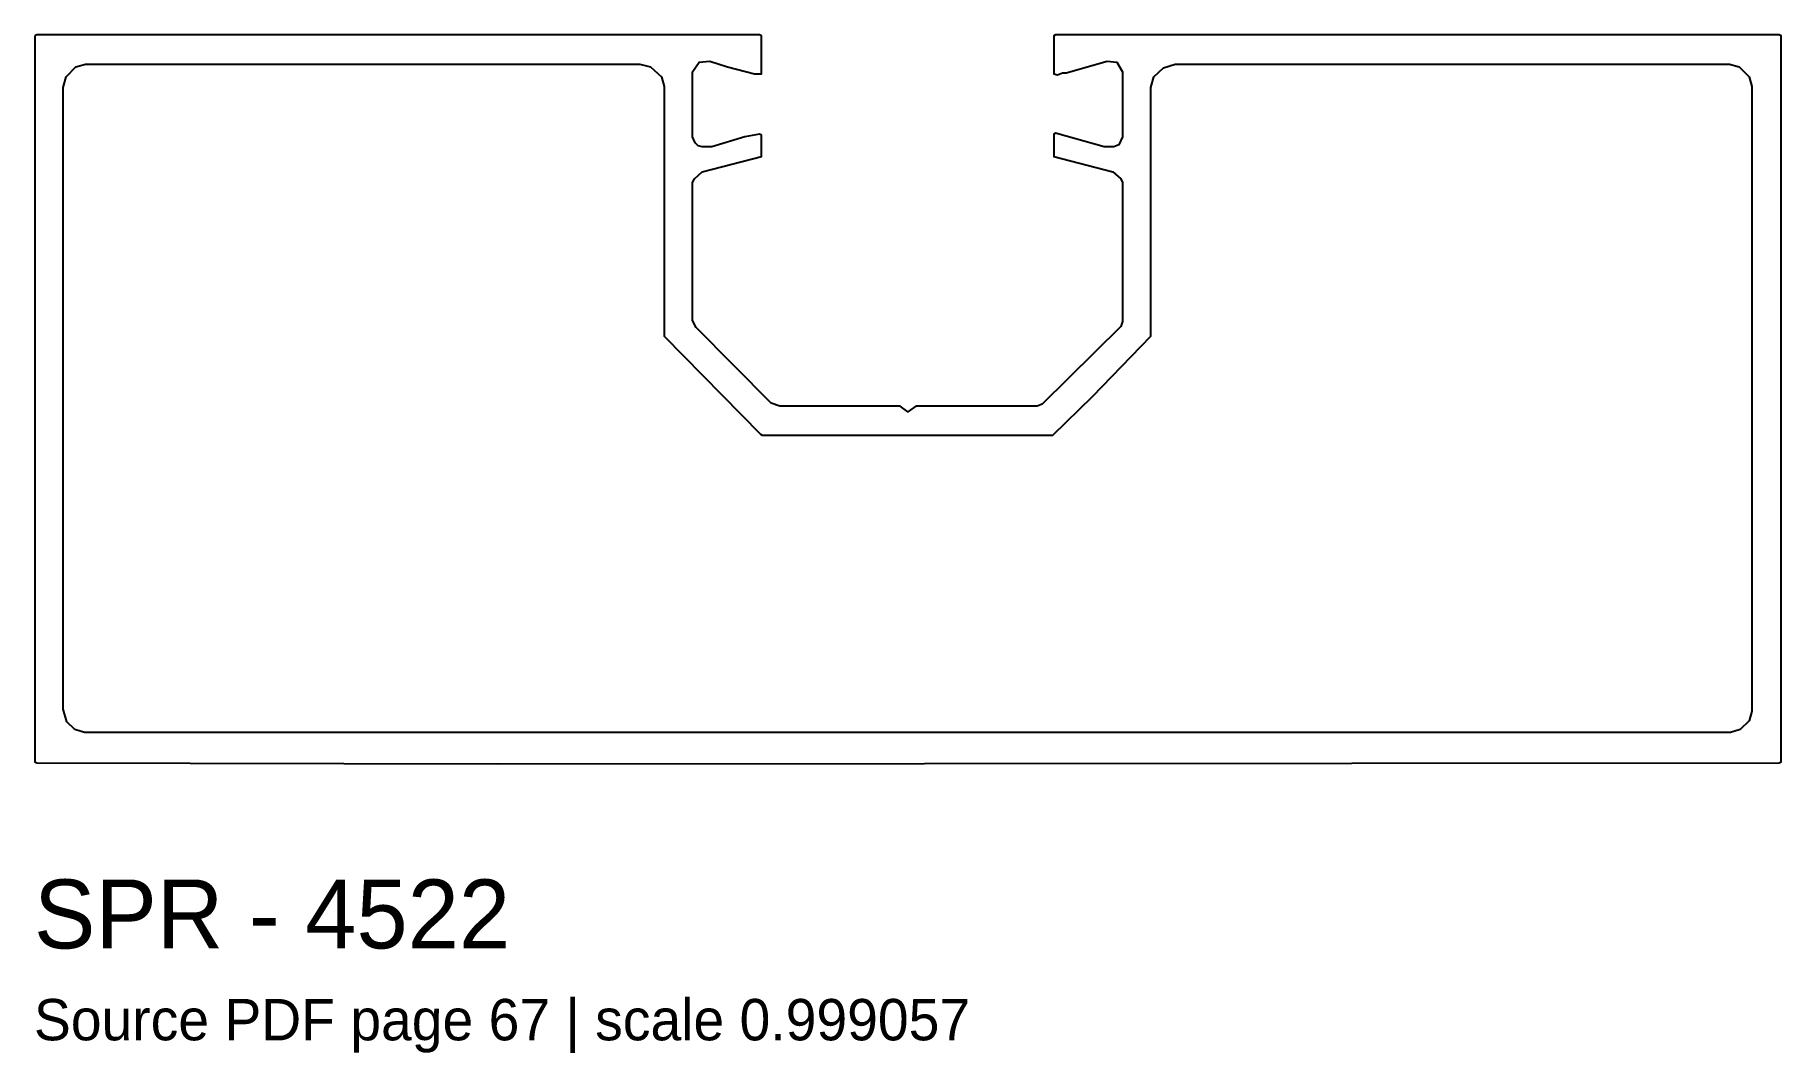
# Model space of a CAD drawing. Header units: millimetres. Extents: x 0 to 76.1, y -12.6 to 31.8.
import ezdxf

# ---------------------------------------------------------------- set-up
doc = ezdxf.new("R2010")
doc.units = ezdxf.units.MM
doc.layers.add('INFO', color=7, linetype='Continuous')
doc.layers.add('PROFILE', color=7, linetype='Continuous')

msp = doc.modelspace()

# ---------------------------------------------------------------- linework, layer by layer
at = {"layer": 'PROFILE'}
for points in [[(0.042, 31.72), (0.042, 0.127), (0.127, 0.085), (20.174, 0.042), (76.001, 0.085), (76.086, 0.127), (76.086, 31.72), (76.001, 31.762), (44.493, 31.762), (44.408, 31.72), (44.408, 30.071), (44.577, 30.028), (44.789, 30.113), (44.958, 30.113), (46.734, 30.62), (47.157, 30.578), (47.411, 30.155), (47.411, 27.322), (47.242, 26.983), (47.03, 26.899), (46.607, 26.899), (44.493, 27.491), (44.408, 27.448), (44.408, 26.476), (46.988, 25.799), (47.326, 25.503), (47.411, 25.334), (47.411, 19.286), (47.326, 19.074), (43.901, 15.691), (43.689, 15.606), (38.402, 15.606), (38.064, 15.353), (37.726, 15.606), (32.481, 15.606), (32.101, 15.733), (28.844, 19.032), (28.675, 19.328), (28.675, 25.334), (28.76, 25.503), (29.098, 25.799), (31.678, 26.476), (31.678, 27.406), (31.593, 27.448), (30.959, 27.322), (29.521, 26.899), (29.098, 26.899), (28.929, 26.941), (28.802, 27.068), (28.675, 27.322), (28.675, 30.155), (28.971, 30.578), (29.436, 30.62), (30.197, 30.367), (31.382, 30.071), (31.678, 30.071), (31.678, 31.72), (31.593, 31.762), (0.127, 31.762)], [(1.396, 29.944), (1.819, 30.367), (2.242, 30.494), (26.391, 30.494), (26.856, 30.367), (27.322, 29.944), (27.448, 29.521), (27.448, 18.651), (31.635, 14.38), (31.72, 14.337), (44.366, 14.337), (46.1, 16.029), (48.637, 18.651), (48.637, 29.478), (48.764, 29.944), (49.187, 30.324), (49.695, 30.494), (73.844, 30.494), (74.267, 30.367), (74.69, 29.944), (74.817, 29.521), (74.817, 2.326), (74.69, 1.903), (74.309, 1.523), (73.887, 1.396), (2.199, 1.396), (1.776, 1.523), (1.438, 1.861), (1.269, 2.411), (1.269, 29.478)]]:
    msp.add_lwpolyline(points, close=True, dxfattribs=at)

# ---------------------------------------------------------------- texts
at = {"layer": 'INFO'}
for s, height, p in [('SPR - 4522', 3, (0, -8)), ('Source PDF page 67 | scale 0.999057', 1.8, (0, -12))]:
    msp.add_text(s, height=height, dxfattribs=at).set_placement(p)

doc.saveas('drawing.dxf')
